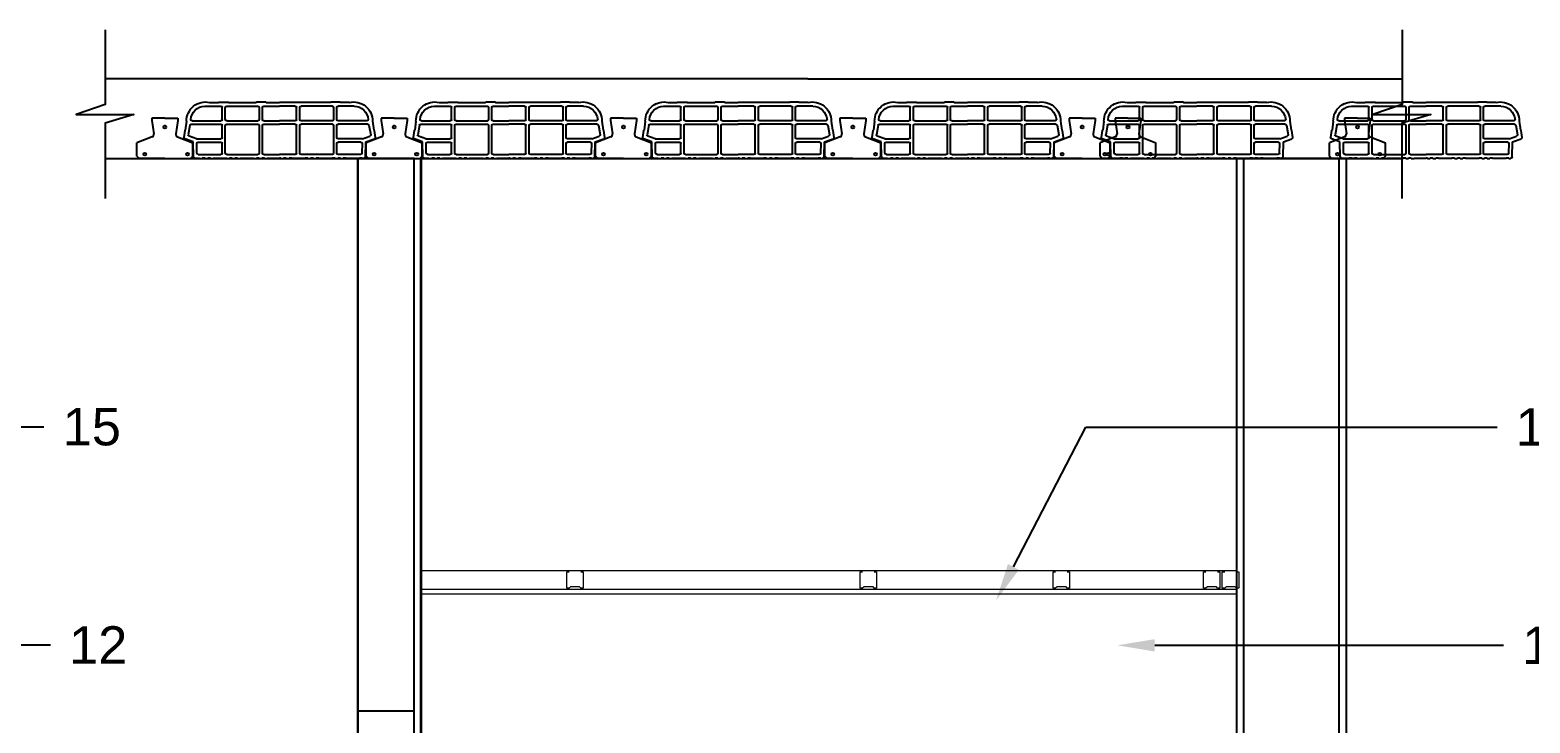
# Model space of a CAD drawing. Header units: metres. Extents: x 198 to 412, y -54 to 17.
# Drawn here: x 253.256 to 256.457, y -39.057 to -37.578 of the extents above; entities that cross this region are included whole.
import ezdxf
from ezdxf import colors
from ezdxf.entities.mleader import LeaderData, LeaderLine
from ezdxf.math import Vec2, Vec3

# ---------------------------------------------------------------- set-up
doc = ezdxf.new("R2010")
doc.units = ezdxf.units.M
doc.header["$LTSCALE"] = 10
for name, color, linetype in [('02', 2, 'Continuous'), ('1_MUROS', 6, 'Continuous'), ('A-ABERTURAS', 2, 'Continuous'), ('A-MUROS', 6, 'Continuous'), ('A-TEXTOS', 2, 'Continuous'), ('Corte t', 2, 'Continuous'), ('Losa rap sapito', 251, 'Continuous'), ('piso', 1, 'Continuous'), ('TM-REVOQUE', 2, 'Continuous')]:
    doc.layers.add(name, color=color, linetype=linetype)
doc.layers.add('A-Cielorraso', color=1, linetype='Continuous', lineweight=5)
doc.styles.add('ARIAL', font='arial.ttf')

# ---------------------------------------------------------------- blocks, each defined once
blk = doc.blocks.new('VIGUETA NUEVA')
at = {"layer": '02'}
for p, q in [((852.3054, 1549.6661), (852.2767, 1549.6661)), ((852.2767, 1549.6661), (852.2767, 1549.6611)), ((852.2767, 1549.6611), (852.2809, 1549.6312)), ((852.3054, 1549.6661), (852.3342, 1549.6661)), ((852.3342, 1549.6611), (852.3299, 1549.6312)), ((852.3342, 1549.6661), (852.3342, 1549.6611)), ((852.2769, 1549.6243), (852.2429, 1549.6111)), ((852.3339, 1549.6243), (852.3679, 1549.6111)), ((852.2429, 1549.5811), (852.2429, 1549.6111)), ((852.3679, 1549.5811), (852.3679, 1549.6111)), ((852.2429, 1549.5811), (852.2479, 1549.5761)), ((852.3054, 1549.5761), (852.2479, 1549.5761)), ((852.3054, 1549.5761), (852.3629, 1549.5761)), ((852.3679, 1549.5811), (852.3629, 1549.5761))]:
    blk.add_line(p, q, dxfattribs=at)
for centre, start, end in [((852.2739, 1549.6307), 294.8533, 4.4381), ((852.3369, 1549.6307), 175.5619, 245.1467)]:
    blk.add_arc(centre, 0.00704, start, end, dxfattribs=at)
blk = doc.blocks.new('VIGUETA NUEVA1')
at = {"layer": 'piso'}
for centre in [(0, -0.02), (-0.0444, -0.0805), (0.0504, -0.0805)]:
    blk.add_circle(centre, 0.00324, dxfattribs=at)
at = {"layer": '1_MUROS'}
blk.add_blockref('VIGUETA NUEVA', (-852.3054, -1549.6661), dxfattribs=at)
blk = doc.blocks.new('Losa rap zapito')
at = {"layer": 'Losa rap sapito'}
for p, q in [((283.7711, -291.7719), (283.8051, -291.7719)), ((283.7813, -291.7641), (283.8003, -291.7641)), ((283.8012, -291.7632), (283.8205, -291.7632)), ((283.808, -291.8006), (283.808, -291.7747)), ((283.8147, -291.8006), (283.8147, -291.7747)), ((283.8176, -291.7719), (283.8844, -291.7719)), ((283.8215, -291.7641), (283.8806, -291.7641)), ((283.9008, -291.7632), (283.8815, -291.7632)), ((283.8873, -291.8006), (283.8873, -291.7747)), ((283.8941, -291.8006), (283.8941, -291.7747)), ((283.897, -291.7719), (283.9304, -291.7719)), ((283.9018, -291.7641), (283.9304, -291.7641)), ((283.959, -291.7641), (283.9304, -291.7641)), ((283.9638, -291.7719), (283.9304, -291.7719)), ((283.9599, -291.7632), (283.9792, -291.7632)), ((283.9667, -291.8006), (283.9667, -291.7747)), ((283.9734, -291.8006), (283.9734, -291.7747)), ((284.0431, -291.7719), (283.9763, -291.7719)), ((284.0393, -291.7641), (283.9802, -291.7641)), ((284.0595, -291.7632), (284.0402, -291.7632)), ((284.046, -291.8006), (284.046, -291.7747)), ((284.0527, -291.8006), (284.0527, -291.7747)), ((284.0896, -291.7719), (284.0556, -291.7719)), ((284.0795, -291.7641), (284.0605, -291.7641)), ((283.732, -291.8042), (283.7293, -291.8235)), ((283.7394, -291.8124), (283.7357, -291.8329)), ((283.7422, -291.8103), (283.8051, -291.8103)), ((283.7437, -291.8035), (283.8051, -291.8035)), ((283.7534, -291.8103), (283.8051, -291.8103)), ((283.808, -291.8391), (283.808, -291.8132)), ((283.8147, -291.8721), (283.8147, -291.8132)), ((283.8176, -291.8035), (283.8844, -291.8035)), ((283.8176, -291.8103), (283.8844, -291.8103)), ((283.8873, -291.8721), (283.8873, -291.8132)), ((283.8941, -291.8721), (283.8941, -291.8132)), ((283.897, -291.8035), (283.9304, -291.8035)), ((283.897, -291.8103), (283.9304, -291.8103)), ((283.9638, -291.8035), (283.9304, -291.8035)), ((283.9638, -291.8103), (283.9304, -291.8103)), ((283.9667, -291.8721), (283.9667, -291.8132)), ((283.9734, -291.8721), (283.9734, -291.8132)), ((284.0431, -291.8035), (283.9763, -291.8035)), ((284.0431, -291.8103), (283.9763, -291.8103)), ((284.046, -291.8721), (284.046, -291.8132)), ((284.0527, -291.8391), (284.0527, -291.8132)), ((284.117, -291.8035), (284.0556, -291.8035)), ((284.1186, -291.8103), (284.0556, -291.8103)), ((284.1073, -291.8103), (284.0556, -291.8103)), ((284.1214, -291.8124), (284.125, -291.8329)), ((284.1287, -291.8042), (284.1314, -291.8235)), ((283.7282, -291.8243), (283.7262, -291.8386)), ((283.7459, -291.8484), (283.728, -291.8417)), ((283.7534, -291.842), (283.7376, -291.836)), ((283.7466, -291.8799), (283.7459, -291.8484)), ((283.7534, -291.842), (283.8051, -291.842)), ((283.7565, -291.8487), (283.8051, -291.8487)), ((284.1073, -291.842), (284.0556, -291.842)), ((284.1043, -291.8487), (284.0556, -291.8487)), ((284.1073, -291.842), (284.1232, -291.836)), ((284.1141, -291.8799), (284.1149, -291.8484)), ((284.1149, -291.8484), (284.1327, -291.8417)), ((284.1325, -291.8243), (284.1346, -291.8386)), ((283.7542, -291.8721), (283.7536, -291.851)), ((283.7571, -291.8749), (283.8051, -291.8749)), ((283.808, -291.8721), (283.808, -291.8516)), ((283.8176, -291.8749), (283.8844, -291.8749)), ((283.897, -291.8749), (283.9304, -291.8749)), ((283.9638, -291.8749), (283.9304, -291.8749)), ((284.0431, -291.8749), (283.9763, -291.8749)), ((284.0527, -291.8721), (284.0527, -291.8516)), ((284.1037, -291.8749), (284.0556, -291.8749)), ((284.1066, -291.8721), (284.1071, -291.851)), ((283.7541, -291.8836), (283.7504, -291.8836)), ((283.7541, -291.8836), (283.7516, -291.8836)), ((283.7541, -291.8836), (283.7516, -291.8836)), ((283.7541, -291.8836), (283.7541, -291.8827)), ((283.7541, -291.8827), (283.7598, -291.8827)), ((283.7598, -291.8836), (283.7598, -291.8827)), ((283.7598, -291.8836), (283.7656, -291.8836)), ((283.7714, -291.8827), (283.7656, -291.8827)), ((283.7656, -291.8836), (283.7656, -291.8827)), ((283.7714, -291.8836), (283.7714, -291.8827)), ((283.7714, -291.8836), (283.7772, -291.8836)), ((283.7772, -291.8836), (283.7772, -291.8827)), ((283.783, -291.8827), (283.7772, -291.8827)), ((283.783, -291.8836), (283.783, -291.8827)), ((283.783, -291.8836), (283.7887, -291.8836)), ((283.7887, -291.8836), (283.7887, -291.8827)), ((283.7887, -291.8827), (283.7945, -291.8827)), ((283.7945, -291.8836), (283.7945, -291.8827)), ((283.8003, -291.8836), (283.7945, -291.8836)), ((283.8003, -291.8827), (283.8061, -291.8827)), ((283.8003, -291.8836), (283.8003, -291.8827)), ((283.8061, -291.8836), (283.8061, -291.8827)), ((283.8119, -291.8836), (283.8061, -291.8836)), ((283.8119, -291.8827), (283.8176, -291.8827)), ((283.8119, -291.8836), (283.8119, -291.8827)), ((283.8119, -291.8827), (283.8176, -291.8827)), ((283.8176, -291.8836), (283.8176, -291.8827)), ((283.8176, -291.8836), (283.8234, -291.8836)), ((283.8292, -291.8827), (283.8234, -291.8827)), ((283.8234, -291.8836), (283.8234, -291.8827)), ((283.8292, -291.8836), (283.8292, -291.8827)), ((283.8292, -291.8836), (283.835, -291.8836)), ((283.835, -291.8836), (283.835, -291.8827)), ((283.8408, -291.8827), (283.835, -291.8827)), ((283.8408, -291.8836), (283.8408, -291.8827)), ((283.8408, -291.8836), (283.8465, -291.8836)), ((283.8465, -291.8836), (283.8465, -291.8827)), ((283.8465, -291.8827), (283.8523, -291.8827)), ((283.8523, -291.8836), (283.8523, -291.8827)), ((283.8581, -291.8836), (283.8523, -291.8836)), ((283.8581, -291.8827), (283.8639, -291.8827)), ((283.8581, -291.8836), (283.8581, -291.8827)), ((283.8639, -291.8836), (283.8639, -291.8827)), ((283.8697, -291.8836), (283.8639, -291.8836)), ((283.8697, -291.8827), (283.8755, -291.8827)), ((283.8697, -291.8836), (283.8697, -291.8827)), ((283.8697, -291.8827), (283.8755, -291.8827)), ((283.8755, -291.8836), (283.8755, -291.8827)), ((283.8755, -291.8836), (283.8812, -291.8836)), ((283.887, -291.8827), (283.8812, -291.8827)), ((283.8812, -291.8836), (283.8812, -291.8827)), ((283.887, -291.8836), (283.887, -291.8827)), ((283.887, -291.8836), (283.8928, -291.8836)), ((283.8928, -291.8836), (283.8928, -291.8827)), ((283.8986, -291.8827), (283.8928, -291.8827)), ((283.8986, -291.8836), (283.8986, -291.8827)), ((283.8986, -291.8836), (283.9044, -291.8836)), ((283.9044, -291.8836), (283.9044, -291.8827)), ((283.9044, -291.8827), (283.9101, -291.8827)), ((283.9101, -291.8836), (283.9101, -291.8827)), ((283.9159, -291.8836), (283.9101, -291.8836)), ((283.9159, -291.8827), (283.9217, -291.8827)), ((283.9159, -291.8836), (283.9159, -291.8827)), ((283.9217, -291.8836), (283.9217, -291.8827)), ((283.9275, -291.8836), (283.9217, -291.8836)), ((283.9275, -291.8836), (283.9275, -291.8827)), ((283.9275, -291.8827), (283.9304, -291.8827)), ((283.9333, -291.8827), (283.9304, -291.8827)), ((283.9333, -291.8836), (283.9333, -291.8827)), ((283.9333, -291.8836), (283.939, -291.8836)), ((283.9448, -291.8827), (283.939, -291.8827)), ((283.939, -291.8836), (283.939, -291.8827)), ((283.9448, -291.8836), (283.9448, -291.8827)), ((283.9448, -291.8836), (283.9506, -291.8836)), ((283.9506, -291.8836), (283.9506, -291.8827)), ((283.9564, -291.8827), (283.9506, -291.8827)), ((283.9564, -291.8836), (283.9564, -291.8827)), ((283.9622, -291.8836), (283.9564, -291.8836)), ((283.9622, -291.8836), (283.9622, -291.8827)), ((283.9622, -291.8827), (283.9679, -291.8827)), ((283.9679, -291.8836), (283.9679, -291.8827)), ((283.9737, -291.8836), (283.9679, -291.8836)), ((283.9737, -291.8827), (283.9795, -291.8827)), ((283.9737, -291.8836), (283.9737, -291.8827)), ((283.9795, -291.8836), (283.9795, -291.8827)), ((283.9853, -291.8836), (283.9795, -291.8836)), ((283.9911, -291.8827), (283.9853, -291.8827)), ((283.9853, -291.8836), (283.9853, -291.8827)), ((283.9911, -291.8827), (283.9853, -291.8827)), ((283.9911, -291.8836), (283.9911, -291.8827)), ((283.9911, -291.8836), (283.9968, -291.8836)), ((284.0026, -291.8827), (283.9968, -291.8827)), ((283.9968, -291.8836), (283.9968, -291.8827)), ((284.0026, -291.8836), (284.0026, -291.8827)), ((284.0026, -291.8836), (284.0084, -291.8836)), ((284.0084, -291.8836), (284.0084, -291.8827)), ((284.0142, -291.8827), (284.0084, -291.8827)), ((284.0142, -291.8836), (284.0142, -291.8827)), ((284.02, -291.8836), (284.0142, -291.8836)), ((284.02, -291.8836), (284.02, -291.8827)), ((284.02, -291.8827), (284.0258, -291.8827)), ((284.0258, -291.8836), (284.0258, -291.8827)), ((284.0315, -291.8836), (284.0258, -291.8836)), ((284.0315, -291.8827), (284.0373, -291.8827)), ((284.0315, -291.8836), (284.0315, -291.8827)), ((284.0373, -291.8836), (284.0373, -291.8827)), ((284.0431, -291.8836), (284.0373, -291.8836)), ((284.0489, -291.8827), (284.0431, -291.8827)), ((284.0431, -291.8836), (284.0431, -291.8827)), ((284.0489, -291.8827), (284.0431, -291.8827)), ((284.0489, -291.8836), (284.0489, -291.8827)), ((284.0489, -291.8836), (284.0547, -291.8836)), ((284.0604, -291.8827), (284.0547, -291.8827)), ((284.0547, -291.8836), (284.0547, -291.8827)), ((284.0604, -291.8836), (284.0604, -291.8827)), ((284.0604, -291.8836), (284.0662, -291.8836)), ((284.0662, -291.8836), (284.0662, -291.8827)), ((284.072, -291.8827), (284.0662, -291.8827)), ((284.072, -291.8836), (284.072, -291.8827)), ((284.0778, -291.8836), (284.072, -291.8836)), ((284.0778, -291.8836), (284.0778, -291.8827)), ((284.0778, -291.8827), (284.0836, -291.8827)), ((284.0836, -291.8836), (284.0836, -291.8827)), ((284.0893, -291.8836), (284.0836, -291.8836)), ((284.0893, -291.8827), (284.0951, -291.8827)), ((284.0893, -291.8836), (284.0893, -291.8827)), ((284.0951, -291.8836), (284.0951, -291.8827)), ((284.1009, -291.8836), (284.0951, -291.8836)), ((284.1009, -291.8836), (284.1009, -291.8827)), ((284.1067, -291.8827), (284.1009, -291.8827)), ((284.1067, -291.8836), (284.1067, -291.8827)), ((284.1067, -291.8836), (284.1092, -291.8836)), ((284.1067, -291.8836), (284.1092, -291.8836)), ((284.1067, -291.8836), (284.1103, -291.8836))]:
    blk.add_line(p, q, dxfattribs=at)
for centre, radius, start, end in [((283.7724, -291.8035), 0.0404, 77.2971, 181.0135), ((283.7724, -291.8035), 0.0317, 92.259, 174.7894), ((283.8012, -291.7641), 0.000963, 90, 180), ((283.8051, -291.7747), 0.00289, 0, 90), ((283.8176, -291.7747), 0.00289, 90, 180), ((283.8205, -291.7641), 0.000963, 0, 90), ((283.8815, -291.7641), 0.000963, 90, 180), ((283.8844, -291.7747), 0.00289, 0, 90), ((283.897, -291.7747), 0.00289, 90, 180), ((283.9008, -291.7641), 0.000963, 0, 90), ((283.9599, -291.7641), 0.000963, 90, 180), ((283.9638, -291.7747), 0.00289, 0, 90), ((283.9763, -291.7747), 0.00289, 90, 180), ((283.9792, -291.7641), 0.000963, 0, 90), ((284.0402, -291.7641), 0.000963, 90, 180), ((284.0431, -291.7747), 0.00289, 0, 90), ((284.0556, -291.7747), 0.00289, 90, 180), ((284.0595, -291.7641), 0.000963, 0, 90), ((284.0883, -291.8035), 0.0404, 358.9865, 102.7029), ((284.0883, -291.8035), 0.0317, 5.2106, 87.741), ((283.7422, -291.8132), 0.00289, 90, 165.2593), ((283.7437, -291.8006), 0.00289, 180.2316, 270), ((283.8051, -291.8006), 0.00289, 270, 0), ((283.8051, -291.8132), 0.00289, 0, 90), ((283.8176, -291.8006), 0.00289, 180, 270), ((283.8176, -291.8132), 0.00289, 90, 180), ((283.8844, -291.8006), 0.00289, 270, 0), ((283.8844, -291.8132), 0.00289, 0, 90), ((283.897, -291.8006), 0.00289, 180, 270), ((283.897, -291.8132), 0.00289, 90, 180), ((283.9638, -291.8006), 0.00289, 270, 0), ((283.9638, -291.8132), 0.00289, 0, 90), ((283.9763, -291.8006), 0.00289, 180, 270), ((283.9763, -291.8132), 0.00289, 90, 180), ((284.0431, -291.8006), 0.00289, 270, 0), ((284.0431, -291.8132), 0.00289, 0, 90), ((284.0556, -291.8006), 0.00289, 180, 270), ((284.0556, -291.8132), 0.00289, 90, 180), ((284.117, -291.8006), 0.00289, 270, 359.7684), ((284.1186, -291.8132), 0.00289, 14.7407, 90), ((283.729, -291.839), 0.00289, 171.8699, 249.444), ((283.7292, -291.8244), 0.000963, 81.8699, 171.8699), ((283.7386, -291.8333), 0.00289, 171.8699, 249.444), ((283.7565, -291.8516), 0.00289, 90, 168.5947), ((283.8051, -291.8391), 0.00289, 270, 0), ((283.8051, -291.8516), 0.00289, 0, 90), ((284.0556, -291.8391), 0.00289, 180, 270), ((284.0556, -291.8516), 0.00289, 90, 180), ((284.1043, -291.8516), 0.00289, 11.4053, 90), ((284.1222, -291.8333), 0.00289, 290.556, 8.1301), ((284.1316, -291.8244), 0.000963, 8.1301, 98.1301), ((284.1317, -291.839), 0.00289, 290.556, 8.1301), ((283.7505, -291.8797), 0.0039, 182.4799, 268.1248), ((283.7571, -291.8721), 0.00289, 180, 271.41), ((283.8051, -291.8721), 0.00289, 270, 0), ((283.8176, -291.8721), 0.00289, 180, 270), ((283.8844, -291.8721), 0.00289, 270, 0), ((283.897, -291.8721), 0.00289, 180, 270), ((283.9638, -291.8721), 0.00289, 270, 0), ((283.9763, -291.8721), 0.00289, 180, 270), ((284.0431, -291.8721), 0.00289, 270, 0), ((284.0556, -291.8721), 0.00289, 180, 270), ((284.1037, -291.8721), 0.00289, 268.59, 0), ((284.1102, -291.8797), 0.0039, 271.8752, 357.5201)]:
    blk.add_arc(centre, radius, start, end, dxfattribs=at)

msp = doc.modelspace()

# ---------------------------------------------------------------- linework, layer by layer
at = {"color": 5}
for p, q in [((254.9156, -37.682, 0), (253.4161, -37.682, 0)), ((254.9156, -37.682, 0), (256.1845, -37.682, 0)), ((253.4161, -37.852, 0), (256.1839, -37.852, 0))]:
    msp.add_line(p, q, dxfattribs=at)
at = {"layer": '02', "color": 3}
for points in [[(253.4167, -37.5778), (253.4167, -37.7372), (253.3542, -37.7579), (253.4775, -37.7579), (253.4161, -37.7765), (253.4161, -37.9375)], [(256.1845, -37.5778), (256.1845, -37.7372), (256.122, -37.7579), (256.2452, -37.7579), (256.1839, -37.7765), (256.1839, -37.9375)]]:
    msp.add_lwpolyline(points, dxfattribs=at)
at = {"layer": 'A-ABERTURAS'}
for p, q in [((253.9554, -37.852, 0), (253.9554, -41.182, 0)), ((254.0903, -41.182, 0), (254.0903, -37.852, 0)), ((254.0904, -37.852, 0), (254.0903, -41.182, 0))]:
    msp.add_line(p, q, dxfattribs=at)
at = {"layer": 'A-ABERTURAS', "elevation": 0}
msp.add_lwpolyline([(254.0904, -37.852), (254.0904, -41.182)], dxfattribs=at)
msp.add_lwpolyline([(253.9551, -39.082), (254.0756, -39.082), (254.0756, -39.032), (253.9551, -39.032)], close=True, dxfattribs=at)
at = {"layer": 'A-Cielorraso', "linetype": 'Continuous', "elevation": 0}
for points in [[(255.8304, -38.732), (255.4519, -38.732), (255.4519, -38.732), (254.0903, -38.732)], [(254.4313, -38.7345), (254.4363, -38.7345), (254.4363, -38.7695), (254.4313, -38.7695), (254.4289, -38.7666), (254.4096, -38.7666), (254.4063, -38.7695), (254.4013, -38.7695), (254.4013, -38.7345), (254.4063, -38.7345)], [(255.0576, -38.7345), (255.0626, -38.7345), (255.0626, -38.7695), (255.0576, -38.7695), (255.0552, -38.7666), (255.0359, -38.7666), (255.0326, -38.7695), (255.0276, -38.7695), (255.0276, -38.7345), (255.0326, -38.7345)], [(255.4695, -38.7345), (255.4745, -38.7345), (255.4745, -38.7695), (255.4695, -38.7695), (255.4671, -38.7666), (255.4478, -38.7666), (255.4445, -38.7695), (255.4395, -38.7695), (255.4395, -38.7345), (255.4445, -38.7345)], [(255.7904, -38.7345), (255.7954, -38.7345), (255.7954, -38.7695), (255.7904, -38.7695), (255.7881, -38.7666), (255.7687, -38.7666), (255.7654, -38.7695), (255.7604, -38.7695), (255.7604, -38.7345), (255.7654, -38.7345)], [(255.8305, -38.7345), (255.8355, -38.7345), (255.8355, -38.7695), (255.8305, -38.7695), (255.8282, -38.7666), (255.8088, -38.7666), (255.8055, -38.7695), (255.8005, -38.7695), (255.8005, -38.7345), (255.8055, -38.7345)]]:
    msp.add_lwpolyline(points, dxfattribs=at)
at = {"layer": 'A-Cielorraso', "color": 2, "linetype": 'Continuous', "elevation": 0}
for points in [[(255.8304, -38.772), (255.4119, -38.772), (255.4119, -38.772), (254.0903, -38.772)], [(255.8304, -38.782), (255.3819, -38.782), (255.3819, -38.782), (254.0903, -38.782)]]:
    msp.add_lwpolyline(points, dxfattribs=at)
at = {"layer": 'A-MUROS'}
for p, q in [((253.9551, -37.852, 0), (253.9551, -39.032, 0)), ((254.0756, -37.852, 0), (253.9554, -37.852, 0)), ((254.0753, -37.852, 0), (254.0753, -39.032, 0)), ((256.0499, -41.252, 0), (256.0499, -37.852, 0)), ((254.0753, -39.032, 0), (253.9554, -39.032, 0))]:
    msp.add_line(p, q, dxfattribs=at)
at = {"layer": 'A-MUROS', "elevation": 0}
msp.add_lwpolyline([(256.0499, -41.252), (256.0499, -37.852), (255.8457, -37.852), (255.8457, -41.252), (256.0452, -41.252)], close=True, dxfattribs=at)
at = {"layer": 'TM-REVOQUE'}
msp.add_line((256.0649, -37.852, 0), (256.0649, -41.252, 0), dxfattribs=at)
at = {"layer": 'TM-REVOQUE', "elevation": 0}
msp.add_lwpolyline([(255.8304, -37.852), (255.8304, -41.182)], dxfattribs=at)

# ---------------------------------------------------------------- block references
at = {"layer": 'A-MUROS', "xscale": -1}
for p in [(537.7188, 254.0316, 0), (538.2083, 254.0316, 0), (538.6977, 254.0316, 0), (539.1872, 254.0316, 0), (539.6766, 254.0316, 0), (540.166, 254.0316, 0)]:
    msp.add_blockref('Losa rap zapito', p, dxfattribs=at)
at = {"layer": 'Corte t', "xscale": 0.9559179682510148, "yscale": 0.9559179682510148, "zscale": 0.9559179682510148}
for p in [(253.5436, -37.766, 0), (254.033, -37.766, 0), (254.5225, -37.766, 0), (255.0119, -37.766, 0), (255.5014, -37.766, 0), (255.5992, -37.766, 0), (256.0887, -37.766, 0)]:
    msp.add_blockref('VIGUETA NUEVA1', p, dxfattribs=at)

# ---------------------------------------------------------------- leaders
at = {"layer": 'A-TEXTOS'}
ml = msp.add_multileader_mtext('Standard', dxfattribs=at)
ml.set_content('15', color=256, style='ARIAL')
ml.set_leader_properties(color=1)
ml.build(insert=Vec2(0, 0))
ml.multileader.update_dxf_attribs({"has_text_frame": 1, "arrow_head_size": 0.08, "scale": 0.02})
ctx = ml.context
ctx.base_point, ctx.scale, ctx.char_height, ctx.arrow_head_size, ctx.landing_gap_size, ctx.plane_origin = Vec3(253.2857, -38.4251, 0), 0.02, 0.08, 0.08, 0.04, Vec3(251.9614, -38.4251, 0)
notes = []
notes.append((ctx, [(0, (1, 1, 0), (252.4083, -38.4251, 0), (1, 0), 0.8774, [(0, [(252.2168, -38.7942, 0)], 0, [])])]))
ctx.mtext.insert, ctx.mtext.flow_direction = Vec3(253.3257, -38.3844, 0), 5
ml = msp.add_multileader_mtext('Standard', dxfattribs=at)
ml.set_content('15', color=256, style='ARIAL')
ml.set_leader_properties(color=1)
ml.build(insert=Vec2(0, 0))
ml.multileader.update_dxf_attribs({"has_text_frame": 1, "arrow_head_size": 0.08, "scale": 0.02})
ctx = ml.context
ctx.base_point, ctx.scale, ctx.char_height, ctx.arrow_head_size, ctx.landing_gap_size, ctx.plane_origin = Vec3(256.3867, -38.4259, 0), 0.02, 0.08, 0.08, 0.04, Vec3(255.0624, -38.4259, 0)
notes.append((ctx, [(0, (1, 1, 0), (255.5093, -38.4259, 0), (1, 0), 0.8774, [(0, [(255.3178, -38.795, 0)], 0, [])])]))
ctx.mtext.insert, ctx.mtext.flow_direction = Vec3(256.4267, -38.3852, 0), 5
ml = msp.add_multileader_mtext('Standard', dxfattribs=at)
ml.set_content('12', color=256, style='ARIAL')
ml.set_leader_properties(color=1)
ml.build(insert=Vec2(0, 0))
ml.multileader.update_dxf_attribs({"has_text_frame": 1, "arrow_head_size": 0.08, "scale": 0.02})
ctx = ml.context
ctx.base_point, ctx.scale, ctx.char_height, ctx.arrow_head_size, ctx.landing_gap_size, ctx.plane_origin = Vec3(253.2994, -38.8905, 0), 0.02, 0.08, 0.08, 0.04, Vec3(250.7142, -38.8905, 0)
notes.append((ctx, [(0, (1, 1, 0), (253.038, -38.8905, 0), (1, 0), 0.2614, [(0, [(252.4753, -38.8905, 0)], 0, [])])]))
ctx.mtext.insert, ctx.mtext.flow_direction = Vec3(253.3394, -38.8505, 0), 5
ml = msp.add_multileader_mtext('Standard', dxfattribs=at)
ml.set_content('12', color=256, style='ARIAL')
ml.set_leader_properties(color=1)
ml.build(insert=Vec2(0, 0))
ml.multileader.update_dxf_attribs({"has_text_frame": 1, "arrow_head_size": 0.08, "scale": 0.02})
ctx = ml.context
ctx.base_point, ctx.scale, ctx.char_height, ctx.arrow_head_size, ctx.landing_gap_size, ctx.plane_origin = Vec3(256.4004, -38.8912, 0), 0.02, 0.08, 0.08, 0.04, Vec3(253.8152, -38.8912, 0)
notes.append((ctx, [(0, (1, 1, 0), (256.139, -38.8912, 0), (1, 0), 0.2614, [(0, [(255.5763, -38.8912, 0)], 0, [])])]))
ctx.mtext.insert, ctx.mtext.flow_direction = Vec3(256.4404, -38.8512, 0), 5
for ctx, leaders in notes:
    for number, flags, end, landing, length, lines in leaders:
        leader = LeaderData()
        leader.index, (leader.has_last_leader_line, leader.has_dogleg_vector, leader.attachment_direction) = number, flags
        leader.last_leader_point, leader.dogleg_vector, leader.dogleg_length = Vec3(end), Vec3(landing), length
        for number, points, colour, breaks in lines:
            line = LeaderLine()
            line.index, line.vertices, line.color, line.breaks = number, Vec3.list(points), colors.encode_raw_color(colour), breaks
            leader.lines.append(line)
        ctx.leaders.append(leader)

doc.saveas('drawing.dxf')
